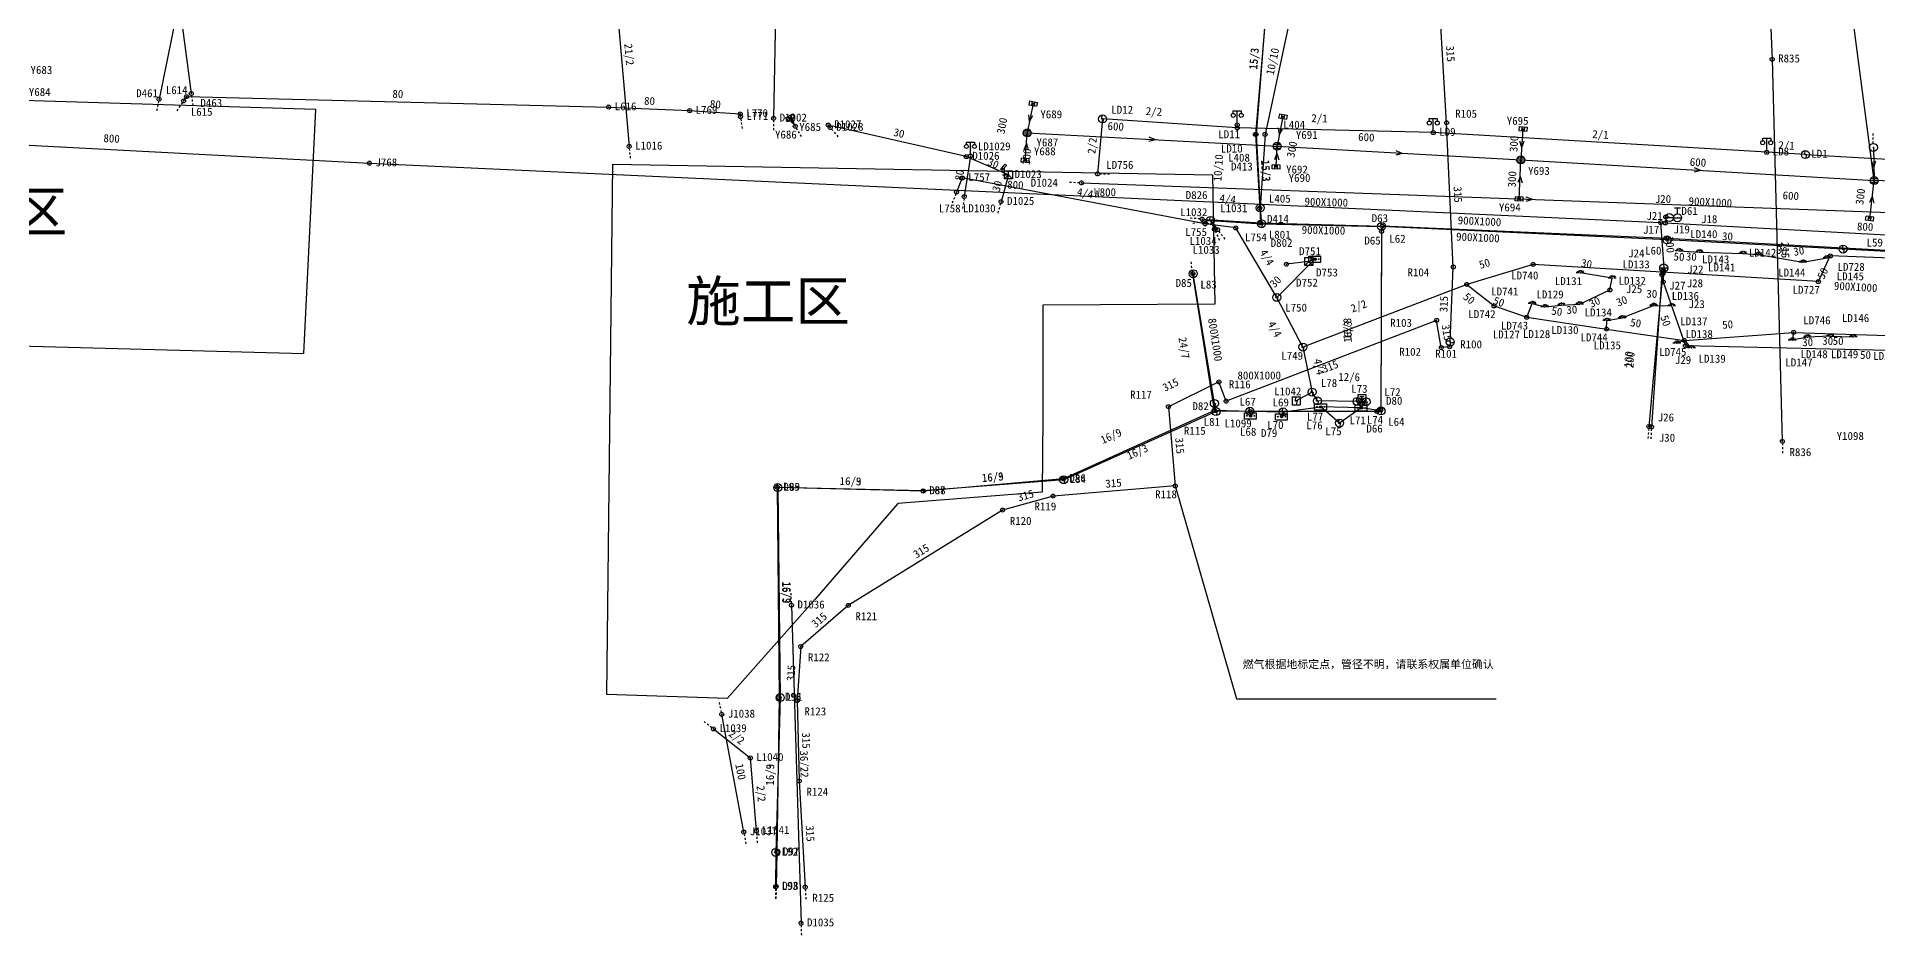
# Model space of a CAD drawing. Extents: x 491411 to 492038, y 2493823 to 2494065.
# Drawn here: x 491625.2 to 491855.2, y 2493823.4 to 2493935.8 of the extents above; entities that cross this region are included whole.
import ezdxf
from ezdxf.enums import TextEntityAlignment as Align

# ---------------------------------------------------------------- set-up
doc = ezdxf.new("R2010")
doc.units = 0
doc.header["$PDSIZE"] = 0.2
doc.linetypes.add('10', pattern=[10, 10, 0])
doc.layers.get('0').update_dxf_attribs({"linetype": 'CONTINUOUS'})
for name, color, linetype in [('DLINE', 3, 'CONTINUOUS'), ('DMARK', 3, 'CONTINUOUS'), ('DPOINT', 3, 'CONTINUOUS'), ('DTEXT', 3, 'CONTINUOUS'), ('JLINE', 5, 'CONTINUOUS'), ('JMARK', 5, 'CONTINUOUS'), ('JPOINT', 5, 'CONTINUOUS'), ('JTEXT', 5, 'CONTINUOUS'), ('LDLINE', 1, 'CONTINUOUS'), ('LDMARK', 1, 'CONTINUOUS'), ('LDPOINT', 1, 'CONTINUOUS'), ('LDTEXT', 1, 'CONTINUOUS'), ('LLINE', 1, 'CONTINUOUS'), ('LMARK', 1, 'CONTINUOUS'), ('LPOINT', 1, 'CONTINUOUS'), ('LTEXT', 1, 'CONTINUOUS'), ('RLINE', 6, 'CONTINUOUS'), ('RMARK', 6, 'CONTINUOUS'), ('RPOINT', 6, 'CONTINUOUS'), ('RTEXT', 6, 'CONTINUOUS'), ('WLINE', 4, 'CONTINUOUS'), ('WMARK', 4, 'CONTINUOUS'), ('WPOINT', 4, 'CONTINUOUS'), ('WTEXT', 4, 'CONTINUOUS'), ('YLINE', 40, 'CONTINUOUS'), ('YMARK', 40, 'CONTINUOUS'), ('YPOINT', 40, 'CONTINUOUS'), ('YTEXT', 40, 'CONTINUOUS'), ('问题备注', 255, 'CONTINUOUS')]:
    doc.layers.add(name, color=color, linetype=linetype)
doc.styles.add('GXD', font='')
doc.styles.get('GXD').set_extended_font_data('SimSun')

# ---------------------------------------------------------------- blocks, each defined once
blk = doc.blocks.new('FPCQ')
at = {"color": 0}
for p, q in [((0.5, 0), (1, 0)), ((1.5, 0), (2, 0)), ((2.5, 0), (3, 0))]:
    blk.add_line(p, q, dxfattribs=at)
blk.add_ellipse((0, 0), major_axis=(-0.417, -0.276), ratio=1, start_param=3.926991, end_param=10.210176, dxfattribs=at)
blk = doc.blocks.new('DSK')
at = {"color": 0}
for p, q in [((-1, -1), (-1, 1)), ((-1, 1), (1, 1)), ((0, 0), (-1, -1)), ((0, 0), (0, 1)), ((0, 0), (1, -1)), ((1, 1), (1, -1)), ((1, -1), (-1, -1))]:
    blk.add_line(p, q, dxfattribs=at)
blk = doc.blocks.new('SXT')
at = {"color": 0}
for p, q in [((-0.32, 2.12), (-0.85, 1.59)), ((-0.53, 1.27), (0.53, 2.33)), ((-0.51, 0.01), (0.49, 0.01)), ((-0.32, 2.12), (0.21, 2.65)), ((0, 0), (0, 1.8)), ((0.21, 2.65), (0.53, 2.33))]:
    blk.add_line(p, q, dxfattribs=at)
blk.add_circle((-0.69, 1.43), 0.225, dxfattribs=at)
blk = doc.blocks.new('GXD')
at = {"color": 0}
blk.add_circle((0, 0), 0.5, dxfattribs=at)
blk = doc.blocks.new('JXX')
h = blk.add_hatch(color=0)
edge = h.paths.add_edge_path()
edge.add_arc((-0.95, 0), 0.1, 0, 360)
edge = h.paths.add_edge_path()
edge.add_arc((0.95, 0), 0.1, 0, 360)
at = {"color": 0, "flags": 128}
for points in [[(-1.5, -0.75), (-1.5, 0.75)], [(-1.5, 0.75), (1.5, 0.75)], [(1.5, -0.75), (1.5, 0.75)], [(-1.5, -0.75), (1.5, -0.75)]]:
    blk.add_lwpolyline(points, dxfattribs=at)
at = {"color": 0}
for centre, radius in [((-0.95, 0), 0.1), ((0, 0), 0.3), ((0.95, 0), 0.1)]:
    blk.add_circle(centre, radius, dxfattribs=at)
blk = doc.blocks.new('JYJ')
at = {"color": 0}
blk.add_line((-1, 0), (1, 0), dxfattribs=at)
blk.add_circle((0, 0), 1, dxfattribs=at)
blk = doc.blocks.new('XHS')
at = {"color": 0}
for p, q in [((-1, 0), (1, 0)), ((-0.75, 2.5), (0.75, 2.5)), ((0, 1), (0, 2.5))]:
    blk.add_line(p, q, dxfattribs=at)
blk.add_circle((0, 0), 1, dxfattribs=at)
blk = doc.blocks.new('LYJ')
at = {"color": 0}
for p, q in [((-0.25, 0), (0, 1)), ((-0.25, 0), (0.25, 0)), ((0.25, 0), (0, -1))]:
    blk.add_line(p, q, dxfattribs=at)
blk.add_circle((0, 0), 1, dxfattribs=at)
blk = doc.blocks.new('KZG')
at = {"color": 0, "linetype": '10'}
for p, q in [((-1, 1), (-1, -1)), ((-1, 1), (1, 1)), ((1, 1), (1, -1)), ((-1, -1), (1, -1))]:
    blk.add_line(p, q, dxfattribs=at)
at = {"color": 0}
for p, q in [((-0.25, 0), (0, 1)), ((-0.25, 0), (0.25, 0)), ((0.25, 0), (0, -1))]:
    blk.add_line(p, q, dxfattribs=at)
blk = doc.blocks.new('PDX')
at = {"color": 0, "linetype": '10'}
for p, q in [((-1, 1), (-1, -1)), ((-1, 1), (1, 1)), ((-0.5, 0.5), (0.5, 0.5)), ((0, -0.5), (0, 0.5)), ((1, 1), (1, -1)), ((-1, -1), (1, -1))]:
    blk.add_line(p, q, dxfattribs=at)
blk = doc.blocks.new('LD')
at = {"color": 0}
for p, q in [((-1, 2.9), (-1, 3.5)), ((-1, 3.5), (1, 3.5)), ((0, 0.5), (0, 3.5)), ((1, 3.5), (1, 2.9))]:
    blk.add_line(p, q, dxfattribs=at)
for centre in [(-1, 2.4), (0, 0), (1, 2.4)]:
    blk.add_circle(centre, 0.5, dxfattribs=at)
blk = doc.blocks.new('DD')
for p, q in [((-0.4, 0), (-1, 0)), ((-0.82, 0.39), (-0.34, 0.16)), ((-0.43, 0.6), (-0.2, 0.27)), ((0, 0.67), (0, 0.32)), ((0.43, 0.6), (0.2, 0.27)), ((0.82, 0.39), (0.34, 0.16)), ((1, 0), (0.4, 0))]:
    blk.add_line(p, q)
blk = doc.blocks.new('RYJ')
at = {"color": 0}
blk.add_circle((0, 0), 1, dxfattribs=at)
for centre, start, end in [((-0.5, -0.52), 46.3972, 133.6028), ((0.5, 0.53), 226.3972, 313.6028)]:
    blk.add_arc(centre, 0.725, start, end, dxfattribs=at)
blk = doc.blocks.new('pDirction')
at = {"color": 0}
for q in [(-0.8, 0.54), (-0.8, -0.54)]:
    blk.add_line((0.8, 0), q, dxfattribs=at)
blk = doc.blocks.new('YSB')
at = {"color": 0}
for p, q in [((-0.5, 1), (-0.5, -1)), ((0.5, 1), (-0.5, 1)), ((0.5, 0.33), (-0.5, 0.33)), ((0.5, 1), (0.5, -1)), ((0.5, -0.33), (-0.5, -0.33)), ((0.5, -1), (-0.5, -1))]:
    blk.add_line(p, q, dxfattribs=at)
blk = doc.blocks.new('YYJ')
at = {"color": 0}
for p, q in [((-1, 0), (1, 0)), ((-0.87, 0.5), (0.87, 0.5)), ((0, 1), (0, -1)), ((-0.87, -0.5), (0.87, -0.5))]:
    blk.add_line(p, q, dxfattribs=at)
blk.add_circle((0, 0), 1, dxfattribs=at)
blk = doc.blocks.new('YLK')
at = {"color": 0}
for p, q in [((1, 0), (1.5, 0)), ((2, 0), (2.5, 0)), ((3, 0), (3.5, 0))]:
    blk.add_line(p, q, dxfattribs=at)
blk.add_circle((0, 0), 1, dxfattribs=at)

msp = doc.modelspace()

# ---------------------------------------------------------------- linework, layer by layer
at = {"layer": 'DLINE', "linetype": 'Continuous'}
for p, q in [((491718.12, 2493970.33, 8.67), (491717.29, 2493925.62, 9.03)), ((491645.39, 2493952.15, 10.98), (491640.47, 2493928.02, 10.7)), ((491641.4, 2493952.41, 10.78), (491644.5, 2493928.72, 9.66)), ((491779.1, 2493942.39, 7.31), (491777.5, 2493923.6, 8.77)), ((491741.37, 2493920.83, 11.88), (491724.11, 2493924.78, 11.93)), ((491724.11, 2493924.78, 11.93), (491724.37, 2493924.46, 11.9)), ((491777.5, 2493923.6, 8.77), (491778.05, 2493914.39, 11.06)), ((491746.65, 2493918.54, 12.12), (491741.37, 2493920.83, 11.88)), ((491746.65, 2493918.54, 11.9), (491745.71, 2493915.19, 12.1)), ((491746.65, 2493918.54, 12), (491746.14, 2493918.56, 12.03)), ((491778.05, 2493914.39, 11.06), (491778.15, 2493912.53, 11.04)), ((491770.84, 2493913.02, 11.47), (491778.15, 2493912.53, 11.04)), ((491778.15, 2493912.53, 11.04), (491793.35, 2493912.13, 11.12)), ((491793.28, 2493911.48, 11.55), (491793.17, 2493889.13, 11.4)), ((491793.35, 2493912.13, 11.12), (491793.28, 2493911.48, 11.55)), ((491828.91, 2493910.6, 11.3), (491793.35, 2493912.13, 11.12)), ((491872.9, 2493908.15, 11.79), (491828.91, 2493910.6, 11.3)), ((491784.19, 2493907.7, 12.22), (491781.38, 2493907.37, 12.14)), ((491784.94, 2493908, 12.63), (491784.19, 2493907.7, 12.34)), ((491772.37, 2493889.06, 11), (491769.69, 2493906.18, 11.24)), ((491772.37, 2493889.06, 11), (491753.5, 2493880.52, 10.95)), ((491776.87, 2493888.94, 11.04), (491772.37, 2493889.06, 11)), ((491792.67, 2493888.95, 11.02), (491776.87, 2493888.94, 11.04)), ((491793.17, 2493889.13, 11.4), (491792.67, 2493888.95, 11.02)), ((491736, 2493879, 11.04), (491717.75, 2493879.45, 10.34)), ((491717.75, 2493879.45, 10.34), (491717.96, 2493853.17, 10.23)), ((491753.5, 2493880.52, 10.95), (491736, 2493879, 11.04)), ((491719.52, 2493864.71, 10.56), (491720.71, 2493824.95, 9.69)), ((491717.96, 2493853.17, 10.23), (491717.7, 2493833.83, 10.35)), ((491717.7, 2493833.83, 10.35), (491717.61, 2493829.54, 10.58))]:
    msp.add_line(p, q, dxfattribs=at)
at = {"layer": 'DPOINT', "linetype": 'Continuous'}
for p in [(491640.47, 2493928.02, 11.54), (491644.5, 2493928.72, 11.53), (491717.29, 2493925.62, 11.86), (491724.11, 2493924.78, 12.03), (491724.37, 2493924.46, 12.14), (491777.5, 2493923.6, 12.15), (491741.37, 2493920.83, 11.97), (491746.14, 2493918.56, 12.33), (491746.65, 2493918.54, 12.3), (491745.71, 2493915.19, 12.5), (491778.05, 2493914.39, 12.3), (491770.84, 2493913.02, 12.52), (491778.15, 2493912.53, 12.31), (491793.28, 2493911.48, 12.35), (491793.35, 2493912.13, 12.36), (491828.91, 2493910.6, 12.6), (491781.38, 2493907.37, 12.65), (491784.19, 2493907.7, 12.64), (491784.94, 2493908, 12.93), (491769.69, 2493906.18, 12.32), (491772.37, 2493889.06, 12.7), (491776.87, 2493888.94, 12.28), (491792.67, 2493888.95, 12.26), (491793.17, 2493889.13, 12.22), (491717.75, 2493879.45, 11.32), (491753.5, 2493880.52, 11.68), (491736, 2493879, 11.8), (491719.52, 2493864.71, 11.48), (491717.96, 2493853.17, 11.1), (491717.7, 2493833.83, 11.13), (491717.61, 2493829.54, 11.14), (491720.71, 2493824.95, 11.22)]:
    msp.add_point(p, dxfattribs=at)
at = {"layer": 'JLINE', "linetype": 'Continuous'}
for p, q in [((491606.36, 2493923.2, 9.55), (491666.77, 2493920.01, 9.54)), ((491666.77, 2493920.01, 9.54), (491828.15, 2493912.58, 10.25)), ((491828.15, 2493912.58, 10.25), (491828.53, 2493906.9, 10.94)), ((491828.15, 2493912.58, 10.25), (491828.74, 2493912.53, 10.26)), ((491828.8, 2493913.28, 11.62), (491828.74, 2493912.53, 10.26)), ((491828.74, 2493912.53, 10.26), (491883.73, 2493909.59, 11.17)), ((491828.8, 2493913.28, 11.62), (491829.25, 2493913.21, 11.79)), ((491829.25, 2493913.21, 11.79), (491830.26, 2493913.19, 11.74)), ((491828.53, 2493906.9, 10.94), (491828.48, 2493906.58, 10.96)), ((491828.43, 2493906.46, 10.56), (491826.69, 2493887.07, 9.93)), ((491828.32, 2493906.06, 12.41), (491827.02, 2493887.02, 11.6)), ((491828.43, 2493906.46, 10.56), (491828.32, 2493906.06, 12.41)), ((491828.48, 2493906.58, 10.96), (491828.43, 2493906.46, 10.56)), ((491828.48, 2493906.58, 10.96), (491828.45, 2493906.22, 12.48)), ((491828.45, 2493906.22, 12.48), (491828.47, 2493905.16, 12.29)), ((491828.47, 2493905.16, 12.29), (491831.25, 2493897.17, 11.86)), ((491874.45, 2493896.13, 11.88), (491831.25, 2493897.17, 11.86)), ((491713.56, 2493836.35, 9.7), (491710.81, 2493851.06, 10.38))]:
    msp.add_line(p, q, dxfattribs=at)
at = {"layer": 'JPOINT', "linetype": 'Continuous'}
for p in [(491666.77, 2493920.01, 11.59), (491828.15, 2493912.58, 12.48), (491828.74, 2493912.53, 12.46), (491828.8, 2493913.28, 12.45), (491829.25, 2493913.21, 12.62), (491830.26, 2493913.19, 12.49), (491828.53, 2493906.9, 12.94), (491828.32, 2493906.06, 12.42), (491828.43, 2493906.46, 12.56), (491828.45, 2493906.22, 12.49), (491828.47, 2493905.16, 12.3), (491828.48, 2493906.58, 12.96), (491831.25, 2493897.17, 12.01), (491826.69, 2493887.07, 11.77), (491827.02, 2493887.02, 11.7), (491710.81, 2493851.06, 11.19), (491713.56, 2493836.35, 10.82)]:
    msp.add_point(p, dxfattribs=at)
at = {"layer": 'LDLINE', "linetype": 'Continuous'}
for p, q in [((491775.23, 2493924.42, 11.91), (491758.41, 2493925.54, 11.72)), ((491775.23, 2493924.42, 11.91), (491775.23, 2493924.79, 12.02)), ((491799.74, 2493923.83, 12.15), (491775.23, 2493924.42, 11.91)), ((491841.41, 2493921.37, 11.92), (491799.74, 2493923.83, 12.15)), ((491741.89, 2493920.9, 11.67), (491741.12, 2493915.84, 11.98)), ((491846.24, 2493921.09, 12.29), (491841.41, 2493921.37, 11.92)), ((491846.24, 2493921.09, 12.29), (491873.63, 2493919.53, 12.74)), ((491812.22, 2493907.34, 12.27), (491803.92, 2493904.84, 12.36)), ((491847.87, 2493905.19, 12.52), (491812.22, 2493907.34, 12.27)), ((491830.45, 2493909.03, 12.46), (491832.99, 2493908.89, 12.37)), ((491832.99, 2493908.89, 12.37), (491838.44, 2493908.72, 12.6)), ((491838.44, 2493908.72, 12.6), (491840.33, 2493908.6, 12.79)), ((491840.33, 2493908.6, 12.79), (491845.91, 2493907.61, 12.62)), ((491845.91, 2493907.61, 12.62), (491848.95, 2493908.16, 12.62)), ((491847.87, 2493905.19, 12.52), (491849.36, 2493908.4, 12.7)), ((491849.36, 2493908.4, 12.7), (491848.95, 2493908.16, 12.62)), ((491878.91, 2493907.3, 13.03), (491849.36, 2493908.4, 12.7)), ((491803.92, 2493904.84, 12.36), (491783.44, 2493897.01, 12.54)), ((491803.92, 2493904.84, 12.36), (491807.33, 2493902.15, 12.07)), ((491822.11, 2493905.64, 12.28), (491818.09, 2493906.29, 12.28)), ((491821.81, 2493904.15, 12.44), (491822.11, 2493905.64, 12.28)), ((491811.41, 2493900.73, 12.12), (491812.09, 2493902.44, 12.14)), ((491812.09, 2493902.44, 12.14), (491813.69, 2493902.02, 12.23)), ((491813.69, 2493902.02, 12.23), (491815.78, 2493902.26, 12.11)), ((491815.78, 2493902.26, 12.11), (491818.02, 2493902.39, 12.18)), ((491818.02, 2493902.39, 12.18), (491821.81, 2493904.15, 12.44)), ((491807.33, 2493902.15, 12.07), (491811.41, 2493900.73, 12.12)), ((491811.41, 2493900.73, 12.12), (491821.39, 2493899.25, 12.16)), ((491821.39, 2493899.25, 12.16), (491821.43, 2493900.34, 12.12)), ((491821.43, 2493900.34, 12.12), (491823.36, 2493900.66, 12.16)), ((491823.36, 2493900.66, 12.16), (491827.26, 2493902.19, 12.19)), ((491827.26, 2493902.19, 12.19), (491829.52, 2493902.15, 12.02)), ((491821.39, 2493899.25, 12.16), (491831.12, 2493897.83, 11.88)), ((491831.12, 2493897.83, 11.88), (491830.19, 2493897.48, 11.98)), ((491831.12, 2493897.83, 11.88), (491844.77, 2493898.84, 12.01)), ((491831.12, 2493897.83, 11.88), (491831.99, 2493896.91, 11.91)), ((491844.77, 2493898.84, 12.01), (491844.6, 2493897.85, 12)), ((491846.49, 2493898.26, 12.05), (491844.6, 2493897.85, 4)), ((491844.77, 2493898.84, 12.01), (491859.11, 2493898.36, 12.04)), ((491849.35, 2493898.36, 12.18), (491846.49, 2493898.26, 12.05)), ((491849.35, 2493898.36, 12.18), (491852.2, 2493898.29, 11.97))]:
    msp.add_line(p, q, dxfattribs=at)
at = {"layer": 'LDPOINT', "linetype": 'Continuous'}
for p in [(491758.41, 2493925.54, 12.28), (491775.23, 2493924.79, 12.32), (491775.23, 2493924.42, 12.26), (491799.74, 2493923.83, 12.48), (491741.89, 2493920.9, 11.99), (491841.41, 2493921.37, 12.29), (491846.24, 2493921.09, 12.75), (491757.77, 2493918.66, 12.26), (491741.12, 2493915.84, 12.39), (491812.22, 2493907.34, 12.37), (491830.45, 2493909.03, 12.56), (491832.99, 2493908.89, 12.47), (491838.44, 2493908.72, 12.7), (491840.33, 2493908.6, 12.89), (491845.91, 2493907.61, 12.72), (491848.95, 2493908.16, 12.72), (491849.36, 2493908.4, 12.82), (491803.92, 2493904.84, 12.46), (491818.09, 2493906.29, 12.38), (491822.11, 2493905.64, 12.38), (491847.87, 2493905.19, 12.62), (491812.09, 2493902.44, 12.24), (491815.78, 2493902.26, 12.21), (491818.02, 2493902.39, 12.28), (491821.81, 2493904.15, 12.54), (491807.33, 2493902.15, 12.17), (491811.41, 2493900.73, 12.22), (491813.69, 2493902.02, 12.33), (491821.43, 2493900.34, 12.22), (491823.36, 2493900.66, 12.26), (491827.26, 2493902.19, 12.29), (491829.52, 2493902.15, 12.12), (491821.39, 2493899.25, 12.27), (491831.12, 2493897.83, 12.01), (491844.6, 2493897.85, 12.1), (491844.77, 2493898.84, 12.19), (491846.49, 2493898.26, 12.15), (491849.35, 2493898.36, 12.28), (491852.2, 2493898.29, 12.07), (491830.19, 2493897.48, 12.08), (491831.99, 2493896.91, 12.01)]:
    msp.add_point(p, dxfattribs=at)
at = {"layer": 'LLINE', "linetype": 'Continuous'}
for p, q in [((491697.25, 2493944.94, 11.11), (491699.23, 2493922.11, 11.25)), ((491779.08, 2493942.41, 7.32), (491777.59, 2493923.6, 8.77)), ((491782.55, 2493941.44, 5.78), (491778.71, 2493923.61, 8.46)), ((491643.91, 2493928.33, 11.49), (491643.54, 2493927.8, 11.8)), ((491643.91, 2493928.33, 11.49), (491696.68, 2493927.02, 11.75)), ((491696.68, 2493927.02, 11.75), (491706.79, 2493926.58, 11.76)), ((491706.79, 2493926.58, 11.76), (491713.11, 2493926.17, 11.72)), ((491713.11, 2493926.17, 11.72), (491713.15, 2493925.82, 11.72)), ((491758.41, 2493925.54, 11.72), (491757.77, 2493918.66, 11.67)), ((491777.59, 2493923.6, 8.77), (491778.1, 2493914.42, 11.06)), ((491778.71, 2493923.61, 8.46), (491778.1, 2493914.42, 11.2)), ((491740.87, 2493918.16, 11.9), (491740.16, 2493916.4, 11.9)), ((491771.22, 2493912.42, 12.33), (491740.87, 2493918.16, 11.9)), ((491778.1, 2493914.42, 11.06), (491778.28, 2493912.43, 11.04)), ((491771.88, 2493912.85, 11.09), (491771.18, 2493912.73, 11.09)), ((491775.05, 2493911.9, 12.12), (491771.22, 2493912.42, 12.33)), ((491771.88, 2493912.85, 11.09), (491772.38, 2493911.75, 11.25)), ((491771.88, 2493912.85, 11.97), (491772.77, 2493911.7, 11.98)), ((491771.88, 2493912.85, 11.1), (491778.28, 2493912.43, 11.26)), ((491780.18, 2493903.22, 12.29), (491775.05, 2493911.9, 12.12)), ((491778.28, 2493912.43, 11.07), (491793.28, 2493912.1, 11.06)), ((491793.28, 2493912.1, 11.53), (491793.2, 2493889.02, 11.43)), ((491828.96, 2493910.41, 11.22), (491793.28, 2493912.1, 11.09)), ((491850.95, 2493909.27, 11.61), (491828.96, 2493910.41, 11.22)), ((491872.97, 2493908.08, 11.82), (491850.95, 2493909.27, 11.61)), ((491780.18, 2493903.22, 12.29), (491784.94, 2493908, 12.59)), ((491772.37, 2493889.95, 11), (491769.73, 2493906.18, 10.87)), ((491783.44, 2493897.01, 12.45), (491780.18, 2493903.22, 12.29)), ((491783.44, 2493897.01, 12.25), (491784.59, 2493891.37, 11.93)), ((491784.59, 2493891.37, 12.13), (491782.58, 2493890.27, 12.13)), ((491785.25, 2493890.27, 11.81), (491784.59, 2493891.37, 11.81)), ((491772.58, 2493888.94, 11.59), (491753.54, 2493880.41, 10.91)), ((491772.58, 2493888.94, 11), (491772.37, 2493889.95, 11)), ((491776.82, 2493888.98, 11.02), (491772.58, 2493888.94, 11)), ((491776.82, 2493888.98, 11.02), (491776.9, 2493888.4, 11.32)), ((491776.82, 2493888.98, 11.02), (491780.97, 2493888.9, 11.04)), ((491780.97, 2493888.9, 11.04), (491780.77, 2493888.3, 11.33)), ((491780.97, 2493888.9, 11.04), (491785.66, 2493889.52, 11.3)), ((491790.22, 2493890.2, 11.99), (491785.25, 2493890.27, 11.91)), ((491788.02, 2493887.5, 10.93), (491785.66, 2493889.52, 11.26)), ((491790.74, 2493889.39, 11.22), (491785.66, 2493889.52, 11.23)), ((491790.74, 2493889.39, 11.22), (491788.02, 2493887.5, 10.93)), ((491790.22, 2493890.2, 11.99), (491790.79, 2493890.59, 12.05)), ((491791.33, 2493890.16, 11.51), (491790.22, 2493890.2, 11.54)), ((491790.22, 2493890.2, 11.99), (491790.74, 2493889.39, 12.36)), ((491790.74, 2493889.39, 11.64), (491791.33, 2493890.16, 11.51)), ((491793.2, 2493889.02, 10.98), (491790.74, 2493889.39, 11.22)), ((491791.33, 2493890.16, 11.51), (491790.79, 2493890.59, 11.36)), ((491735.96, 2493879.02, 11.03), (491717.8, 2493879.43, 10.33)), ((491717.8, 2493879.43, 10.33), (491718.11, 2493853.16, 10.23)), ((491753.54, 2493880.41, 10.91), (491735.96, 2493879.02, 11.03)), ((491718.11, 2493853.16, 10.23), (491717.55, 2493833.8, 10.36)), ((491709.77, 2493849.24, 10.71), (491714.37, 2493845.62, 10.55)), ((491714.37, 2493845.62, 10.55), (491715.12, 2493836.51, 10.56)), ((491717.55, 2493833.8, 10.36), (491717.54, 2493829.51, 10.6))]:
    msp.add_line(p, q, dxfattribs=at)
at = {"layer": 'LPOINT', "linetype": 'Continuous'}
for p in [(491643.54, 2493927.8, 11.9), (491643.91, 2493928.33, 11.59), (491696.68, 2493927.02, 11.85), (491706.79, 2493926.58, 11.86), (491713.11, 2493926.17, 11.82), (491713.15, 2493925.82, 11.82), (491777.59, 2493923.6, 12.15), (491778.71, 2493923.61, 12.12), (491699.23, 2493922.11, 11.92), (491740.16, 2493916.4, 12.3), (491740.87, 2493918.16, 12.3), (491778.1, 2493914.42, 12.3), (491771.18, 2493912.73, 12.44), (491771.22, 2493912.42, 12.53), (491771.88, 2493912.85, 12.37), (491772.38, 2493911.75, 12.45), (491772.77, 2493911.7, 12.38), (491775.05, 2493911.9, 12.4), (491778.28, 2493912.43, 12.31), (491793.28, 2493912.1, 12.33), (491828.96, 2493910.41, 12.52), (491850.95, 2493909.27, 12.88), (491769.73, 2493906.18, 12.3), (491780.18, 2493903.22, 12.64), (491783.44, 2493897.01, 12.77), (491784.59, 2493891.37, 12.33), (491772.37, 2493889.95, 12.7), (491772.58, 2493888.94, 12.7), (491776.82, 2493888.98, 12.26), (491780.97, 2493888.9, 12.23), (491782.58, 2493890.27, 12.38), (491785.25, 2493890.27, 12.21), (491785.66, 2493889.52, 12.49), (491790.22, 2493890.2, 12.14), (491790.74, 2493889.39, 12.48), (491790.79, 2493890.59, 12.2), (491791.33, 2493890.16, 12.35), (491793.2, 2493889.02, 12.24), (491776.9, 2493888.4, 12.56), (491780.77, 2493888.3, 12.52), (491788.02, 2493887.5, 12.16), (491717.8, 2493879.43, 11.31), (491753.54, 2493880.41, 11.64), (491735.96, 2493879.02, 11.79), (491718.11, 2493853.16, 11.1), (491709.77, 2493849.24, 11.19), (491714.37, 2493845.62, 10.87), (491715.12, 2493836.51, 10.86), (491717.55, 2493833.8, 11.14), (491717.54, 2493829.51, 11.16)]:
    msp.add_point(p, dxfattribs=at)
at = {"layer": 'RLINE', "linetype": 'Continuous'}
for p, q in [((491840.71, 2493964.12, 11.26), (491842.09, 2493933.01, 11.36)), ((491801.39, 2493925.06, 7), (491800.4, 2493942.23, 7.43)), ((491842.09, 2493933.01, 11.36), (491843.36, 2493885.22, 10.81)), ((491802.24, 2493907.02, 10.63), (491801.39, 2493925.06, 7)), ((491801.85, 2493897.65, 11.49), (491802.24, 2493907.02, 10.63)), ((491800.15, 2493900.35, 11.19), (491773.84, 2493890.24, 11.52)), ((491800.74, 2493896.95, 11.32), (491800.15, 2493900.35, 11.19)), ((491801.85, 2493897.65, 11.49), (491801.79, 2493897.04, 11.36)), ((491801.79, 2493897.04, 11.36), (491800.74, 2493896.95, 11.32)), ((491772.94, 2493892.65, 11.66), (491766.64, 2493889.55, 11.62)), ((491773.84, 2493890.24, 11.52), (491772.94, 2493892.65, 11.66)), ((491766.64, 2493889.55, 11.62), (491767.48, 2493879.63, 10.83)), ((491767.48, 2493879.63, 10.83), (491752.22, 2493878.36, 10.68)), ((491752.22, 2493878.36, 10.68), (491745.9, 2493876.62, 10.53)), ((491745.9, 2493876.62, 10.53), (491726.61, 2493864.69, 10.13)), ((491726.61, 2493864.69, 10.13), (491720.67, 2493859.55, 10.03)), ((491720.67, 2493859.55, 10.03), (491720.24, 2493852.79, 9.94)), ((491720.24, 2493852.79, 9.94), (491720.48, 2493842.74, 9.91)), ((491720.48, 2493842.74, 9.91), (491721.23, 2493829.46, 9.95))]:
    msp.add_line(p, q, dxfattribs=at)
at = {"layer": 'RPOINT', "linetype": 'Continuous'}
for p in [(491842.09, 2493933.01, 12.56), (491801.39, 2493925.06, 12.27), (491802.24, 2493907.02, 12.75), (491800.15, 2493900.35, 12.13), (491801.85, 2493897.65, 12.34), (491800.74, 2493896.95, 12.22), (491801.79, 2493897.04, 12.21), (491772.94, 2493892.65, 12.78), (491766.64, 2493889.55, 12.77), (491773.84, 2493890.24, 12.53), (491843.36, 2493885.22, 12.01), (491767.48, 2493879.63, 11.81), (491752.22, 2493878.36, 11.68), (491745.9, 2493876.62, 11.66), (491726.61, 2493864.69, 11.33), (491720.67, 2493859.55, 11.25), (491720.24, 2493852.79, 11.19), (491720.48, 2493842.74, 11.19), (491721.23, 2493829.46, 11.18)]:
    msp.add_point(p, dxfattribs=at)
at = {"layer": 'WLINE', "linetype": 'Continuous'}
msp.add_line((491755.76, 2493917.54, 7.27), (491867.7, 2493913.43, 5.67), dxfattribs=at)
at = {"layer": 'WPOINT', "linetype": 'Continuous', "flags": 128}
for points in [[(491583.99, 2493929.06), (491584.08, 2493898.22), (491658.58, 2493896.19), (491660.08, 2493926.74)], [(491697.2, 2493919.89), (491772.15, 2493918.53), (491772.42, 2493902.39), (491750.92, 2493902.25), (491750.92, 2493888.3), (491750.85, 2493878.86), (491732.82, 2493877.45), (491722.46, 2493865.48), (491711.48, 2493853.03), (491696.45, 2493853.57)]]:
    msp.add_lwpolyline(points, close=True, dxfattribs=at)
at = {"layer": 'WPOINT', "linetype": 'Continuous'}
msp.add_point((491755.76, 2493917.54, 12.27), dxfattribs=at)
at = {"layer": 'YLINE', "linetype": 'Continuous'}
for p, q in [((491854.84, 2493917.83, 4.99), (491849.15, 2493961.32, 3.29)), ((491719.33, 2493925.71, 10.39), (491719.98, 2493924.62, 10.22)), ((491749.72, 2493927.47, 11.03), (491748.99, 2493923.79, 10.81)), ((491780.94, 2493925.85, 11.06), (491780.23, 2493922.12, 10.92)), ((491748.73, 2493920.35, 11.46), (491748.99, 2493923.79, 10.91)), ((491748.99, 2493923.79, 10.13), (491780.23, 2493922.12, 9.3)), ((491810.94, 2493924.31, 11.29), (491810.68, 2493920.41, 11.04)), ((491780.1, 2493919.53, 11.21), (491780.23, 2493922.12, 10.86)), ((491780.23, 2493922.12, 9.3), (491810.68, 2493920.41, 9.25)), ((491854.74, 2493921.97, 11.68), (491854.84, 2493917.83, 11.45)), ((491810.48, 2493915.51, 11.38), (491810.68, 2493920.41, 11.15)), ((491810.68, 2493920.41, 7.4), (491854.84, 2493917.83, 7.07)), ((491854.29, 2493913.07, 11.62), (491854.84, 2493917.83, 11.59)), ((491899.65, 2493916.12, 8.15), (491854.84, 2493917.83, 4.99))]:
    msp.add_line(p, q, dxfattribs=at)
at = {"layer": 'YPOINT', "linetype": 'Continuous'}
for p in [(491719.33, 2493925.71, 11.89), (491749.72, 2493927.47, 12.01), (491780.94, 2493925.85, 12.08), (491719.98, 2493924.62, 11.9), (491748.99, 2493923.79, 11.99), (491810.94, 2493924.31, 12.33), (491780.23, 2493922.12, 12.12), (491854.74, 2493921.97, 12.78), (491748.73, 2493920.35, 12.29), (491780.1, 2493919.53, 12.21), (491810.68, 2493920.41, 12.3), (491854.84, 2493917.83, 12.75), (491810.48, 2493915.51, 12.19), (491854.29, 2493913.07, 12.59)]:
    msp.add_point(p, dxfattribs=at)
at = {"layer": '问题备注', "linetype": 'Continuous', "elevation": 10.83, "flags": 128}
msp.add_lwpolyline([(491767.48, 2493879.63), (491775.12, 2493853.01), (491807.59, 2493853.01)], dxfattribs=at)

# ---------------------------------------------------------------- block references
at = {"layer": 'DPOINT', "linetype": 'Continuous', "xscale": 0.5, "yscale": 0.5, "zscale": 0.5}
for p, rotation in [((491640.47, 2493928.02, 11.54), 258.4612613835143), ((491644.5, 2493928.72, 11.53), 277.4261644023446), ((491717.29, 2493925.62, 11.86), 268.9463890344084), ((491724.37, 2493924.46, 12.14), 309.6263924886969), ((491745.71, 2493915.19, 12.5), 254.3359652585724), ((491770.84, 2493913.02, 12.52), 176.2078612328328), ((491769.69, 2493906.18, 12.32), 98.89251543958011), ((491719.52, 2493864.71, 11.48), 91.69658645103637), ((491717.61, 2493829.54, 11.14), 268.8317974753823), ((491720.71, 2493824.95, 11.22), 271.6965864510364)]:
    msp.add_blockref('FPCQ', p, dxfattribs=dict(at, rotation=rotation))
for name, p in [('GXD', (491724.11, 2493924.78, 12.03)), ('GXD', (491777.5, 2493923.6, 12.15)), ('GXD', (491741.37, 2493920.83, 11.97)), ('SXT', (491746.14, 2493918.56, 12.33)), ('DSK', (491746.65, 2493918.54, 12.3)), ('GXD', (491778.05, 2493914.39, 12.3)), ('GXD', (491778.15, 2493912.53, 12.31)), ('GXD', (491793.28, 2493911.48, 12.35)), ('GXD', (491793.35, 2493912.13, 12.36)), ('GXD', (491828.91, 2493910.6, 12.6)), ('GXD', (491781.38, 2493907.37, 12.65)), ('DSK', (491784.19, 2493907.7, 12.64)), ('JXX', (491784.94, 2493908, 12.93)), ('GXD', (491772.37, 2493889.06, 12.7)), ('GXD', (491776.87, 2493888.94, 12.28)), ('GXD', (491792.67, 2493888.95, 12.26)), ('GXD', (491793.17, 2493889.13, 12.22)), ('GXD', (491717.75, 2493879.45, 11.32)), ('GXD', (491736, 2493879, 11.8)), ('GXD', (491753.5, 2493880.52, 11.68)), ('GXD', (491717.96, 2493853.17, 11.1)), ('GXD', (491717.7, 2493833.83, 11.13))]:
    msp.add_blockref(name, p, dxfattribs=at)
at = {"layer": 'JPOINT', "linetype": 'Continuous', "xscale": 0.5, "yscale": 0.5, "zscale": 0.5}
for name, p in [('GXD', (491666.77, 2493920.01, 11.59)), ('XHS', (491830.26, 2493913.19, 12.49)), ('GXD', (491828.15, 2493912.58, 12.48)), ('GXD', (491828.74, 2493912.53, 12.46)), ('GXD', (491828.8, 2493913.28, 12.45)), ('JYJ', (491829.25, 2493913.21, 12.62)), ('JYJ', (491828.53, 2493906.9, 12.94)), ('GXD', (491828.32, 2493906.06, 12.42)), ('GXD', (491828.43, 2493906.46, 12.56)), ('GXD', (491828.45, 2493906.22, 12.49)), ('GXD', (491828.47, 2493905.16, 12.3)), ('GXD', (491828.48, 2493906.58, 12.96)), ('GXD', (491831.25, 2493897.17, 12.01))]:
    msp.add_blockref(name, p, dxfattribs=at)
for p, rotation in [((491826.69, 2493887.07, 11.77), 264.8783886889796), ((491827.02, 2493887.02, 11.7), 266.0816000587543), ((491710.81, 2493851.06, 11.19), 100.5540930454595), ((491713.56, 2493836.35, 10.82), 280.5540930454595)]:
    msp.add_blockref('FPCQ', p, dxfattribs=dict(at, rotation=rotation))
at = {"layer": 'LDPOINT', "linetype": 'Continuous', "xscale": 0.5, "yscale": 0.5, "zscale": 0.5}
for name, p in [('LYJ', (491758.41, 2493925.54, 12.28)), ('LD', (491775.23, 2493924.79, 12.32)), ('LD', (491799.74, 2493923.83, 12.48)), ('GXD', (491775.23, 2493924.42, 12.26)), ('LD', (491841.41, 2493921.37, 12.29)), ('LD', (491741.89, 2493920.9, 11.99)), ('LYJ', (491846.24, 2493921.09, 12.75)), ('FPCQ', (491757.77, 2493918.66, 12.26)), ('DD', (491830.45, 2493909.03, 12.56)), ('DD', (491832.99, 2493908.89, 12.47)), ('GXD', (491812.22, 2493907.34, 12.37)), ('DD', (491838.44, 2493908.72, 12.7)), ('DD', (491840.33, 2493908.6, 12.89)), ('DD', (491845.91, 2493907.61, 12.72)), ('DD', (491848.95, 2493908.16, 12.72)), ('GXD', (491849.36, 2493908.4, 12.82)), ('GXD', (491803.92, 2493904.84, 12.46)), ('DD', (491818.09, 2493906.29, 12.38)), ('DD', (491822.11, 2493905.64, 12.38)), ('GXD', (491847.87, 2493905.19, 12.62)), ('GXD', (491807.33, 2493902.15, 12.17)), ('DD', (491812.09, 2493902.44, 12.24)), ('DD', (491813.69, 2493902.02, 12.33)), ('DD', (491815.78, 2493902.26, 12.21)), ('DD', (491818.02, 2493902.39, 12.28)), ('GXD', (491821.81, 2493904.15, 12.54)), ('DD', (491827.26, 2493902.19, 12.29)), ('DD', (491829.52, 2493902.15, 12.12)), ('GXD', (491811.41, 2493900.73, 12.22)), ('DD', (491821.43, 2493900.34, 12.22)), ('DD', (491823.36, 2493900.66, 12.26)), ('GXD', (491821.39, 2493899.25, 12.27)), ('DD', (491830.19, 2493897.48, 12.08)), ('GXD', (491831.12, 2493897.83, 12.01)), ('DD', (491844.6, 2493897.85, 12.1)), ('GXD', (491844.77, 2493898.84, 12.19)), ('DD', (491846.49, 2493898.26, 12.15)), ('DD', (491849.35, 2493898.36, 12.28)), ('DD', (491852.2, 2493898.29, 12.07)), ('DD', (491831.99, 2493896.91, 12.01))]:
    msp.add_blockref(name, p, dxfattribs=at)
at = {"layer": 'LDPOINT', "linetype": 'Continuous', "xscale": 0.5, "yscale": 0.5, "zscale": 0.5, "rotation": 261.2687545796554}
msp.add_blockref('FPCQ', (491741.12, 2493915.84, 12.39), dxfattribs=at)
at = {"layer": 'LPOINT', "linetype": 'Continuous', "xscale": 0.5, "yscale": 0.5, "zscale": 0.5}
for p, rotation in [((491643.54, 2493927.8, 11.9), 235.0845833421768), ((491713.15, 2493925.82, 11.82), 277.71264329991), ((491699.23, 2493922.11, 11.92), 274.9624458832821), ((491740.16, 2493916.4, 12.3), 248.1480210711595), ((491771.18, 2493912.73, 12.44), 189.7636217473286), ((491772.38, 2493911.75, 12.45), 294.0992362406516), ((491772.77, 2493911.7, 12.38), 307.4491528671997), ((491709.77, 2493849.24, 11.19), 141.8303935249835), ((491715.12, 2493836.51, 10.86), 274.6759669857166), ((491717.54, 2493829.51, 11.16), 269.9204172861308)]:
    msp.add_blockref('FPCQ', p, dxfattribs=dict(at, rotation=rotation))
for name, p in [('GXD', (491643.91, 2493928.33, 11.59)), ('GXD', (491696.68, 2493927.02, 11.85)), ('GXD', (491706.79, 2493926.58, 11.86)), ('GXD', (491713.11, 2493926.17, 11.82)), ('GXD', (491777.59, 2493923.6, 12.15)), ('GXD', (491778.71, 2493923.61, 12.12)), ('GXD', (491740.87, 2493918.16, 12.3)), ('LYJ', (491778.1, 2493914.42, 12.3)), ('GXD', (491771.22, 2493912.42, 12.53)), ('LYJ', (491771.88, 2493912.85, 12.37)), ('GXD', (491775.05, 2493911.9, 12.4)), ('LYJ', (491778.28, 2493912.43, 12.31)), ('LYJ', (491793.28, 2493912.1, 12.33)), ('LYJ', (491828.96, 2493910.41, 12.52)), ('LYJ', (491850.95, 2493909.27, 12.88)), ('LYJ', (491769.73, 2493906.18, 12.3)), ('LYJ', (491780.18, 2493903.22, 12.64)), ('LYJ', (491783.44, 2493897.01, 12.77)), ('KZG', (491782.58, 2493890.27, 12.38)), ('LYJ', (491784.59, 2493891.37, 12.33)), ('LYJ', (491785.25, 2493890.27, 12.21)), ('PDX', (491790.79, 2493890.59, 12.2)), ('LYJ', (491772.37, 2493889.95, 12.7)), ('LYJ', (491772.58, 2493888.94, 12.7)), ('JXX', (491776.9, 2493888.4, 12.56)), ('LYJ', (491776.82, 2493888.98, 12.26)), ('JXX', (491780.77, 2493888.3, 12.52)), ('LYJ', (491780.97, 2493888.9, 12.23)), ('JXX', (491785.66, 2493889.52, 12.49)), ('LYJ', (491790.22, 2493890.2, 12.14)), ('JXX', (491790.74, 2493889.39, 12.48)), ('LYJ', (491791.33, 2493890.16, 12.35)), ('LYJ', (491793.2, 2493889.02, 12.24)), ('LYJ', (491788.02, 2493887.5, 12.16)), ('LYJ', (491717.8, 2493879.43, 11.31)), ('GXD', (491735.96, 2493879.02, 11.79)), ('LYJ', (491753.54, 2493880.41, 11.64)), ('LYJ', (491718.11, 2493853.16, 11.1)), ('GXD', (491714.37, 2493845.62, 10.87)), ('LYJ', (491717.55, 2493833.8, 11.14))]:
    msp.add_blockref(name, p, dxfattribs=at)
at = {"layer": 'RPOINT', "linetype": 'Continuous', "xscale": 0.5, "yscale": 0.5, "zscale": 0.5}
for name, p in [('GXD', (491842.09, 2493933.01, 12.56)), ('GXD', (491801.39, 2493925.06, 12.27)), ('GXD', (491802.24, 2493907.02, 12.75)), ('GXD', (491800.15, 2493900.35, 12.13)), ('RYJ', (491801.85, 2493897.65, 12.34)), ('GXD', (491800.74, 2493896.95, 12.22)), ('GXD', (491801.79, 2493897.04, 12.21)), ('GXD', (491772.94, 2493892.65, 12.78)), ('GXD', (491766.64, 2493889.55, 12.77)), ('GXD', (491773.84, 2493890.24, 12.53)), ('GXD', (491767.48, 2493879.63, 11.81)), ('GXD', (491752.22, 2493878.36, 11.68)), ('GXD', (491745.9, 2493876.62, 11.66)), ('GXD', (491726.61, 2493864.69, 11.33)), ('GXD', (491720.67, 2493859.55, 11.25)), ('GXD', (491720.24, 2493852.79, 11.19)), ('GXD', (491720.48, 2493842.74, 11.19))]:
    msp.add_blockref(name, p, dxfattribs=at)
for p, rotation in [((491843.36, 2493885.22, 12.01), 271.5246991124971), ((491721.23, 2493829.46, 11.18), 273.2435724978896)]:
    msp.add_blockref('FPCQ', p, dxfattribs=dict(at, rotation=rotation))
at = {"layer": 'WMARK', "linetype": 'Continuous', "xscale": 0.5, "yscale": 0.5, "zscale": 0.5, "rotation": 357.8946752369878}
msp.add_blockref('pDirction', (491811.73, 2493915.49, 12.55), dxfattribs=at)
at = {"layer": 'WPOINT', "linetype": 'Continuous', "xscale": 0.5, "yscale": 0.5, "zscale": 0.5, "rotation": 177.8694388387122}
msp.add_blockref('FPCQ', (491755.76, 2493917.54, 12.27), dxfattribs=at)
at = {"layer": 'YMARK', "linetype": 'Continuous', "xscale": 0.5, "yscale": 0.5, "zscale": 0.5}
for p, rotation in [((491719.65, 2493925.17, 11.89), 300.5962468450736), ((491749.36, 2493925.63, 12), 258.7678093762015), ((491764.61, 2493922.95, 12.05), 356.9495800265141), ((491780.59, 2493923.99, 12.1), 259.3701568313843), ((491748.86, 2493922.07, 12.14), 85.63828681694827), ((491780.17, 2493920.83, 12.16), 87.01509026004511), ((491795.46, 2493921.26, 12.21), 356.7775384789551), ((491810.81, 2493922.36, 12.32), 266.1323677138251), ((491810.58, 2493917.96, 12.25), 87.6495832514228), ((491832.76, 2493919.12, 12.52), 356.6667017183832), ((491854.79, 2493919.9, 12.76), 271.34446419402), ((491854.56, 2493915.45, 12.67), 83.44864864637017)]:
    msp.add_blockref('pDirction', p, dxfattribs=dict(at, rotation=rotation))
at = {"layer": 'YPOINT', "linetype": 'Continuous', "xscale": 0.5, "yscale": 0.5, "zscale": 0.5}
for name, p, rotation in [('YSB', (491749.72, 2493927.47, 12.01), 78.74774028107977), ('YSB', (491719.33, 2493925.71, 11.89), 120.5736593256299), ('YSB', (491780.94, 2493925.85, 12.08), 79.37799385572367), ('FPCQ', (491719.98, 2493924.62, 11.9), 300.5736593256299), ('YSB', (491810.94, 2493924.31, 12.33), 86.13889583826736), ('YLK', (491854.74, 2493921.97, 12.78), 91.35281177395788), ('YSB', (491748.73, 2493920.35, 12.29), 265.6571903720581), ('YSB', (491780.1, 2493919.53, 12.21), 267.032289080372), ('YSB', (491810.48, 2493915.51, 12.19), 267.662542655016), ('YSB', (491854.29, 2493913.07, 12.59), 263.4226549710478)]:
    msp.add_blockref(name, p, dxfattribs=dict(at, rotation=rotation))
for p in [(491748.99, 2493923.79, 11.99), (491780.23, 2493922.12, 12.12), (491810.68, 2493920.41, 12.3), (491854.84, 2493917.83, 12.75)]:
    msp.add_blockref('YYJ', p, dxfattribs=at)

# ---------------------------------------------------------------- texts
at = {"layer": 'DMARK', "linetype": 'Continuous', "style": 'GXD'}
for s, rotation, p in [('15/3', 85.1223, (491777.8, 2493933.04, 12.27)), ('30', 347.1344, (491732.85, 2493923.29, 12)), ('30', 336.5137, (491744.55, 2493919.53, 12.14)), ('15/3', 273.4412, (491778.28, 2493919.03, 12.22)), ('30', 74.3444, (491745.7, 2493917, 12.4)), ('900X1000', 358.494, (491786.35, 2493914.64, 12.34)), ('900X1000', 357.5335, (491805.29, 2493910.22)), ('900X1000', 356.8135, (491852.5, 2493904.04)), ('800X1000', 278.9061, (491772, 2493897.85, 12.51)), ('16/3', 89.7156, (491789.55, 2493898.9)), ('800X1000', 0.0399, (491777.98, 2493892.96)), ('16/3', 24.3564, (491762.95, 2493883.46)), ('16/3', 358.5878, (491726.89, 2493879.73, 11.56)), ('16/3', 4.9337, (491744.71, 2493880.26, 11.74)), ('16/3', 270.4752, (491718.35, 2493866.32, 11.21)), ('16/3', 89.212, (491717.33, 2493843.51, 11.11)), ('36/22', 271.7115, (491720.62, 2493844.84, 11.35))]:
    msp.add_text(s, height=1, rotation=rotation, dxfattribs=at).set_placement(p, align=Align.CENTER)
at = {"layer": 'DTEXT', "linetype": 'Continuous', "style": 'GXD'}
for s, p in [('D461', (491637.62, 2493928.26)), ('D463', (491645.65, 2493927.05)), ('D1002', (491718.04, 2493925.22)), ('D1027', (491724.86, 2493924.38)), ('D1028', (491725.12, 2493924.06)), ('D1026', (491742.12, 2493920.43)), ('D1023', (491747.4, 2493918.14)), ('D413', (491774.45, 2493919.09)), ('D1024', (491749.42, 2493917.07)), ('D826', (491768.8, 2493915.52)), ('D1025', (491746.46, 2493914.79)), ('D61', (491830.75, 2493913.53)), ('D414', (491778.96, 2493912.54)), ('D63', (491792.04, 2493912.63)), ('D802', (491779.42, 2493909.54)), ('D751', (491782.97, 2493908.5)), ('D65', (491791.12, 2493909.83)), ('D753', (491785.09, 2493905.84)), ('D85', (491767.53, 2493904.53)), ('D752', (491782.59, 2493904.57)), ('D80', (491793.83, 2493889.79)), ('D82', (491769.64, 2493889.12)), ('D79', (491778.2, 2493885.75)), ('D66', (491791.38, 2493886.32)), ('D95', (491718.5, 2493879.05)), ('D88', (491736.75, 2493878.6)), ('D86', (491754.25, 2493880.12)), ('D1036', (491720.27, 2493864.31)), ('D96', (491718.71, 2493852.77)), ('D97', (491718.45, 2493833.43)), ('D98', (491718.36, 2493829.14)), ('D1035', (491721.46, 2493824.55))]:
    msp.add_text(s, height=1, dxfattribs=at).set_placement(p)
at = {"layer": 'JMARK', "linetype": 'Continuous', "style": 'GXD'}
for s, rotation, p in [('800', 356.9784, (491634.52, 2493922.6)), ('800', 357.3654, (491747.48, 2493916.8, 12.04)), ('800', 356.9418, (491853.69, 2493911.56)), ('200', 273.8561, (491828.84, 2493909.77, 12.71)), ('50', 289.1395, (491828.31, 2493900.14)), ('100', 86.1056, (491824.62, 2493895.44)), ('200', 84.8775, (491824.83, 2493895.35)), ('50', 358.6182, (491853.75, 2493895.52)), ('100', 280.5736, (491712.68, 2493843.8, 11))]:
    msp.add_text(s, height=1, rotation=rotation, dxfattribs=at).set_placement(p, align=Align.CENTER)
at = {"layer": 'JTEXT', "linetype": 'Continuous', "style": 'GXD'}
for s, p in [('J768', (491667.52, 2493919.61)), ('J21', (491826.37, 2493912.91)), ('J20', (491827.42, 2493915.03)), ('J17', (491825.94, 2493911.19)), ('J19', (491829.76, 2493911.23)), ('J18', (491833.2, 2493912.51)), ('J24', (491824.09, 2493908.23)), ('J22', (491831.47, 2493906.22)), ('J25', (491823.81, 2493903.76)), ('J27', (491829.22, 2493904.2)), ('J28', (491831.41, 2493904.49)), ('J23', (491831.63, 2493901.88)), ('J29', (491829.93, 2493894.89)), ('J26', (491827.78, 2493887.71)), ('J30', (491827.92, 2493885.17)), ('J1038', (491711.56, 2493850.66)), ('J1037', (491714.31, 2493835.95))]:
    msp.add_text(s, height=1, dxfattribs=at).set_placement(p)
at = {"layer": 'LDMARK', "linetype": 'Continuous', "style": 'GXD'}
for s, rotation, p in [('2/2', 356.1633, (491764.79, 2493925.98)), ('2/1', 358.633, (491785.5, 2493925.12)), ('2/1', 356.6184, (491820.6, 2493923.1, 12.39)), ('2/1', 356.7223, (491843.86, 2493921.73, 12.52)), ('80', 81.2811, (491741.01, 2493918.44, 12.19)), ('30', 358.2528, (491836.49, 2493910.36, 12.58)), ('30', 349.9183, (491843.21, 2493908.6, 12.81)), ('30', 10.2799, (491845.51, 2493908.53)), ('50', 16.7284, (491806.28, 2493906.97)), ('30', 350.7965, (491818.82, 2493906.96)), ('50', 356.5451, (491830.42, 2493907.81, 12.49)), ('30', 356.7654, (491831.96, 2493907.82)), ('50', 65.0937, (491848.86, 2493906.02)), ('2/2', 20.9278, (491790.59, 2493901.67)), ('50', 321.5916, (491803.91, 2493902.69)), ('50', 340.8014, (491807.77, 2493902.2)), ('30', 24.9083, (491820.11, 2493902.18)), ('30', 21.537, (491823.47, 2493902.3)), ('30', 358.9143, (491827.04, 2493903.17)), ('50', 351.5649, (491815.11, 2493900.98)), ('30', 3.4505, (491817.08, 2493901.18)), ('50', 351.7504, (491824.97, 2493899.53)), ('50', 4.1984, (491836.56, 2493899.33)), ('30', 1.9787, (491846.54, 2493897.13)), ('30', 358.5991, (491849.02, 2493897.28)), ('50', 358.1067, (491850.32, 2493897.27))]:
    msp.add_text(s, height=1, rotation=rotation, dxfattribs=at).set_placement(p, align=Align.CENTER)
at = {"layer": 'LDTEXT', "linetype": 'Continuous', "style": 'GXD'}
for s, p in [('LD12', (491759.5, 2493926.19)), ('LD11', (491772.86, 2493923.13)), ('LD9', (491800.49, 2493923.43)), ('LD1029', (491742.82, 2493921.62)), ('LD10', (491773.19, 2493921.34)), ('LD8', (491842.16, 2493920.97)), ('LD1', (491846.99, 2493920.69)), ('LD756', (491758.86, 2493919.3)), ('LD1030', (491740.95, 2493913.87)), ('LD140', (491831.85, 2493910.63)), ('LD142', (491839.19, 2493908.32)), ('LD133', (491823.39, 2493906.85)), ('LD143', (491833.33, 2493907.48)), ('LD141', (491834.08, 2493906.47)), ('LD728', (491850.26, 2493906.54)), ('LD740', (491809.47, 2493905.46)), ('LD131', (491814.93, 2493904.76)), ('LD132', (491822.9, 2493904.8)), ('LD144', (491842.84, 2493905.83)), ('LD727', (491844.65, 2493903.67)), ('LD145', (491850.16, 2493905.36)), ('LD741', (491806.97, 2493903.46)), ('LD129', (491812.63, 2493903.09)), ('LD136', (491829.54, 2493902.91)), ('LD742', (491804.12, 2493900.63)), ('LD743', (491808.19, 2493899.19)), ('LD134', (491818.66, 2493900.84)), ('LD137', (491830.61, 2493899.73)), ('LD746', (491845.99, 2493899.86)), ('LD146', (491850.82, 2493900.14)), ('LD127', (491807.17, 2493898.08)), ('LD128', (491810.95, 2493898.14)), ('LD130', (491814.49, 2493898.64)), ('LD744', (491818.14, 2493897.72)), ('LD135', (491819.79, 2493896.72)), ('LD138', (491831.28, 2493898.13)), ('LD745', (491827.98, 2493895.9)), ('LD139', (491832.89, 2493895.05)), ('LD147', (491843.74, 2493894.59)), ('LD148', (491845.63, 2493895.62)), ('LD149', (491849.45, 2493895.61)), ('LD150', (491854.72, 2493895.4))]:
    msp.add_text(s, height=1, dxfattribs=at).set_placement(p)
at = {"layer": 'LMARK', "linetype": 'Continuous', "style": 'GXD'}
for s, rotation, p in [('21/2', 274.9549, (491698.74, 2493933.57, 12.04)), ('15/3', 85.4898, (491777.84, 2493933.04, 12.28)), ('10/10', 77.8515, (491780.14, 2493932.63, 12.29)), ('80', 358.5869, (491670.31, 2493928.17, 11.72)), ('80', 357.4987, (491701.76, 2493927.3, 11.86)), ('80', 356.2717, (491709.98, 2493926.88, 11.84)), ('2/2', 84.6991, (491757.59, 2493922.15, 12.27)), ('10/10', 86.2079, (491773.36, 2493919.39)), ('15/3', 273.1823, (491778.35, 2493919.04, 12.22)), ('4/4', 349.2957, (491756.14, 2493915.78, 12.42)), ('4/4', 352.2515, (491773.98, 2493915.04, 12.46)), ('900X1000', 357.0431, (491834.34, 2493914.64)), ('900X1000', 358.7507, (491786, 2493911.12)), ('900X1000', 357.287, (491805.49, 2493912.25)), ('4/4', 300.5906, (491778.52, 2493907.97, 12.52)), ('30', 45.1863, (491780.37, 2493904.83)), ('4/4', 297.6249, (491779.49, 2493899.02)), ('16/8', 89.8064, (491789.48, 2493899.29)), ('24/7', 279.2588, (491768.1, 2493896.82)), ('4/4', 281.5929, (491784.98, 2493894.44, 12.55)), ('12/6', 359.1344, (491789.21, 2493892.76, 12.18)), ('16/9', 24.1396, (491759.67, 2493885.43)), ('16/9', 358.7193, (491726.89, 2493879.73, 11.55)), ('16/9', 4.5163, (491744.71, 2493880.22, 11.71)), ('16/9', 270.6893, (491718.46, 2493866.3, 11.2)), ('2/2', 321.8428, (491712.38, 2493847.83, 11.03)), ('16/9', 88.3252, (491717.33, 2493843.5, 11.12)), ('2/2', 274.6799, (491715.24, 2493841.11, 10.86))]:
    msp.add_text(s, height=1, rotation=rotation, dxfattribs=at).set_placement(p, align=Align.CENTER)
at = {"layer": 'LTEXT', "linetype": 'Continuous', "style": 'GXD'}
for s, p in [('L614', (491641.32, 2493928.65)), ('L616', (491697.43, 2493926.62)), ('L615', (491644.44, 2493925.94)), ('L769', (491707.54, 2493926.18)), ('L770', (491713.86, 2493925.77)), ('L771', (491713.9, 2493925.42)), ('L404', (491781, 2493924.33)), ('L1016', (491699.98, 2493921.71)), ('L408', (491774.09, 2493920.2)), ('L757', (491741.62, 2493917.76)), ('L405', (491779.19, 2493915.07)), ('L758', (491737.94, 2493913.85)), ('L1032', (491768.1, 2493913.38)), ('L1031', (491773.1, 2493913.88)), ('L755', (491768.73, 2493910.9)), ('L801', (491779.18, 2493910.57)), ('L1034', (491769.26, 2493909.79)), ('L1033', (491769.64, 2493908.67)), ('L754', (491776.21, 2493910.24)), ('L62', (491794.24, 2493910.06)), ('L60', (491826.21, 2493908.57)), ('L59', (491853.89, 2493909.58)), ('L83', (491770.63, 2493904.33)), ('L750', (491781.23, 2493901.44)), ('L749', (491780.74, 2493895.42)), ('L1042', (491779.85, 2493890.97)), ('L78', (491785.68, 2493892.01)), ('L73', (491789.48, 2493891.29)), ('L72', (491793.62, 2493890.88)), ('L67', (491775.51, 2493889.68)), ('L69', (491779.65, 2493889.59)), ('L77', (491783.94, 2493887.81)), ('L81', (491771.04, 2493887.16)), ('L1099', (491773.64, 2493886.96)), ('L68', (491775.58, 2493885.92)), ('L70', (491778.98, 2493886.77)), ('L76', (491783.87, 2493886.72)), ('L75', (491786.24, 2493885.98)), ('L71', (491789.27, 2493887.35)), ('L74', (491791.43, 2493887.41)), ('L64', (491794.1, 2493887.16)), ('L89', (491718.55, 2493879.03)), ('L87', (491736.71, 2493878.62)), ('L84', (491754.29, 2493880.01)), ('L91', (491718.86, 2493852.76)), ('L1039', (491710.52, 2493848.84)), ('L1040', (491715.12, 2493845.23)), ('L1041', (491715.87, 2493836.11)), ('L92', (491718.3, 2493833.4)), ('L93', (491718.29, 2493829.11))]:
    msp.add_text(s, height=1, dxfattribs=at).set_placement(p)
at = {"layer": 'RMARK', "linetype": 'Continuous', "style": 'GXD'}
for s, rotation, p in [('315', 273.3219, (491801.39, 2493933.67, 12.4)), ('315', 272.6948, (491802.32, 2493916.06, 12.51)), ('215', 271.5199, (491843.23, 2493909.13, 12.29)), ('315', 87.6334, (491801.55, 2493902.36, 12.54)), ('315', 279.9213, (491800.94, 2493898.74, 12.18)), ('315', 21.0198, (491787.03, 2493894.12)), ('315', 26.1893, (491767.11, 2493891.85)), ('315', 274.8138, (491767.56, 2493884.63, 12.29)), ('315', 4.7431, (491759.81, 2493879.49, 11.74)), ('315', 15.4268, (491748.92, 2493877.97, 11.67)), ('315', 31.7376, (491735.99, 2493871.08, 11.49)), ('315', 40.8585, (491723.31, 2493862.5, 11.29)), ('315', 86.325, (491719.96, 2493856.2, 11.22)), ('315', 271.4019, (491720.86, 2493847.78, 11.19)), ('315', 273.2245, (491721.36, 2493836.13, 11.18))]:
    msp.add_text(s, height=1, rotation=rotation, dxfattribs=at).set_placement(p, align=Align.CENTER)
at = {"layer": 'RTEXT', "linetype": 'Continuous', "style": 'GXD'}
for s, p in [('R835', (491842.84, 2493932.61)), ('R105', (491802.48, 2493925.7)), ('R104', (491796.51, 2493905.86)), ('R103', (491794.35, 2493899.54)), ('R100', (491803.1, 2493896.85)), ('R102', (491795.48, 2493895.92)), ('R101', (491799.98, 2493895.68)), ('R117', (491761.84, 2493890.55)), ('R116', (491774.19, 2493891.85)), ('R115', (491768.57, 2493886.04)), ('R836', (491844.26, 2493883.37)), ('R119', (491749.89, 2493876.58)), ('R118', (491764.97, 2493878.09)), ('R120', (491746.8, 2493874.76)), ('R121', (491727.51, 2493862.84)), ('R122', (491721.57, 2493857.7)), ('R123', (491721.14, 2493850.94)), ('R124', (491721.39, 2493840.89)), ('R125', (491722.13, 2493827.62))]:
    msp.add_text(s, height=1, dxfattribs=at).set_placement(p)
at = {"layer": 'WMARK', "linetype": 'Continuous', "style": 'GXD'}
msp.add_text('600', height=1, rotation=356.6612, dxfattribs=at).set_placement((491844.39, 2493915.44), align=Align.CENTER)
at = {"layer": 'WPOINT', "linetype": 'Continuous', "char_height": 5, "width": 34.4057, "attachment_point": 1, "style": 'GXD'}
for insert in [(491608.55, 2493916.45), (491706.36, 2493905.26)]:
    msp.add_mtext('施工区', dxfattribs=dict(at, insert=insert))
at = {"layer": 'WTEXT', "linetype": 'Continuous', "style": 'GXD'}
msp.add_text('W800', height=1, dxfattribs=at).set_placement((491757.36, 2493915.88))
at = {"layer": 'YMARK', "linetype": 'Continuous', "style": 'GXD'}
for s, rotation, p in [('300', 78.7678, (491746.32, 2493924.59)), ('600', 356.9496, (491760.02, 2493924.11)), ('600', 356.7775, (491791.34, 2493922.76)), ('300', 86.1324, (491810.31, 2493922.39, 12.32)), ('300', 85.6383, (491749.41, 2493920.78)), ('300', 79.3702, (491782.55, 2493921.64)), ('600', 356.6667, (491832.79, 2493919.62, 12.52)), ('300', 87.6496, (491810.08, 2493917.98, 12.25)), ('300', 83.4486, (491853.6, 2493915.77))]:
    msp.add_text(s, height=1, rotation=rotation, dxfattribs=at).set_placement(p, align=Align.CENTER)
at = {"layer": 'YTEXT', "linetype": 'Continuous', "style": 'GXD'}
for s, p in [('Y683', (491624.41, 2493931.17)), ('Y684', (491624.2, 2493928.41)), ('Y689', (491750.63, 2493925.62)), ('Y695', (491808.92, 2493924.81)), ('Y686', (491717.46, 2493923.09)), ('Y685', (491720.49, 2493924.04)), ('Y687', (491750.14, 2493922.11)), ('Y691', (491782.56, 2493923.05)), ('Y688', (491749.82, 2493921)), ('Y692', (491781.34, 2493918.72)), ('Y690', (491781.66, 2493917.67)), ('Y693', (491811.58, 2493918.55)), ('Y694', (491807.94, 2493913.98)), ('Y1098', (491850.15, 2493885.39))]:
    msp.add_text(s, height=1, dxfattribs=at).set_placement(p)
at = {"layer": '问题备注', "linetype": 'Continuous', "insert": (491775.92, 2493857.83), "char_height": 1, "width": 32.332, "attachment_point": 1, "style": 'GXD'}
msp.add_mtext('燃气根据地标定点，管径不明，请联系权属单位确认', dxfattribs=at)

doc.saveas('drawing.dxf')
